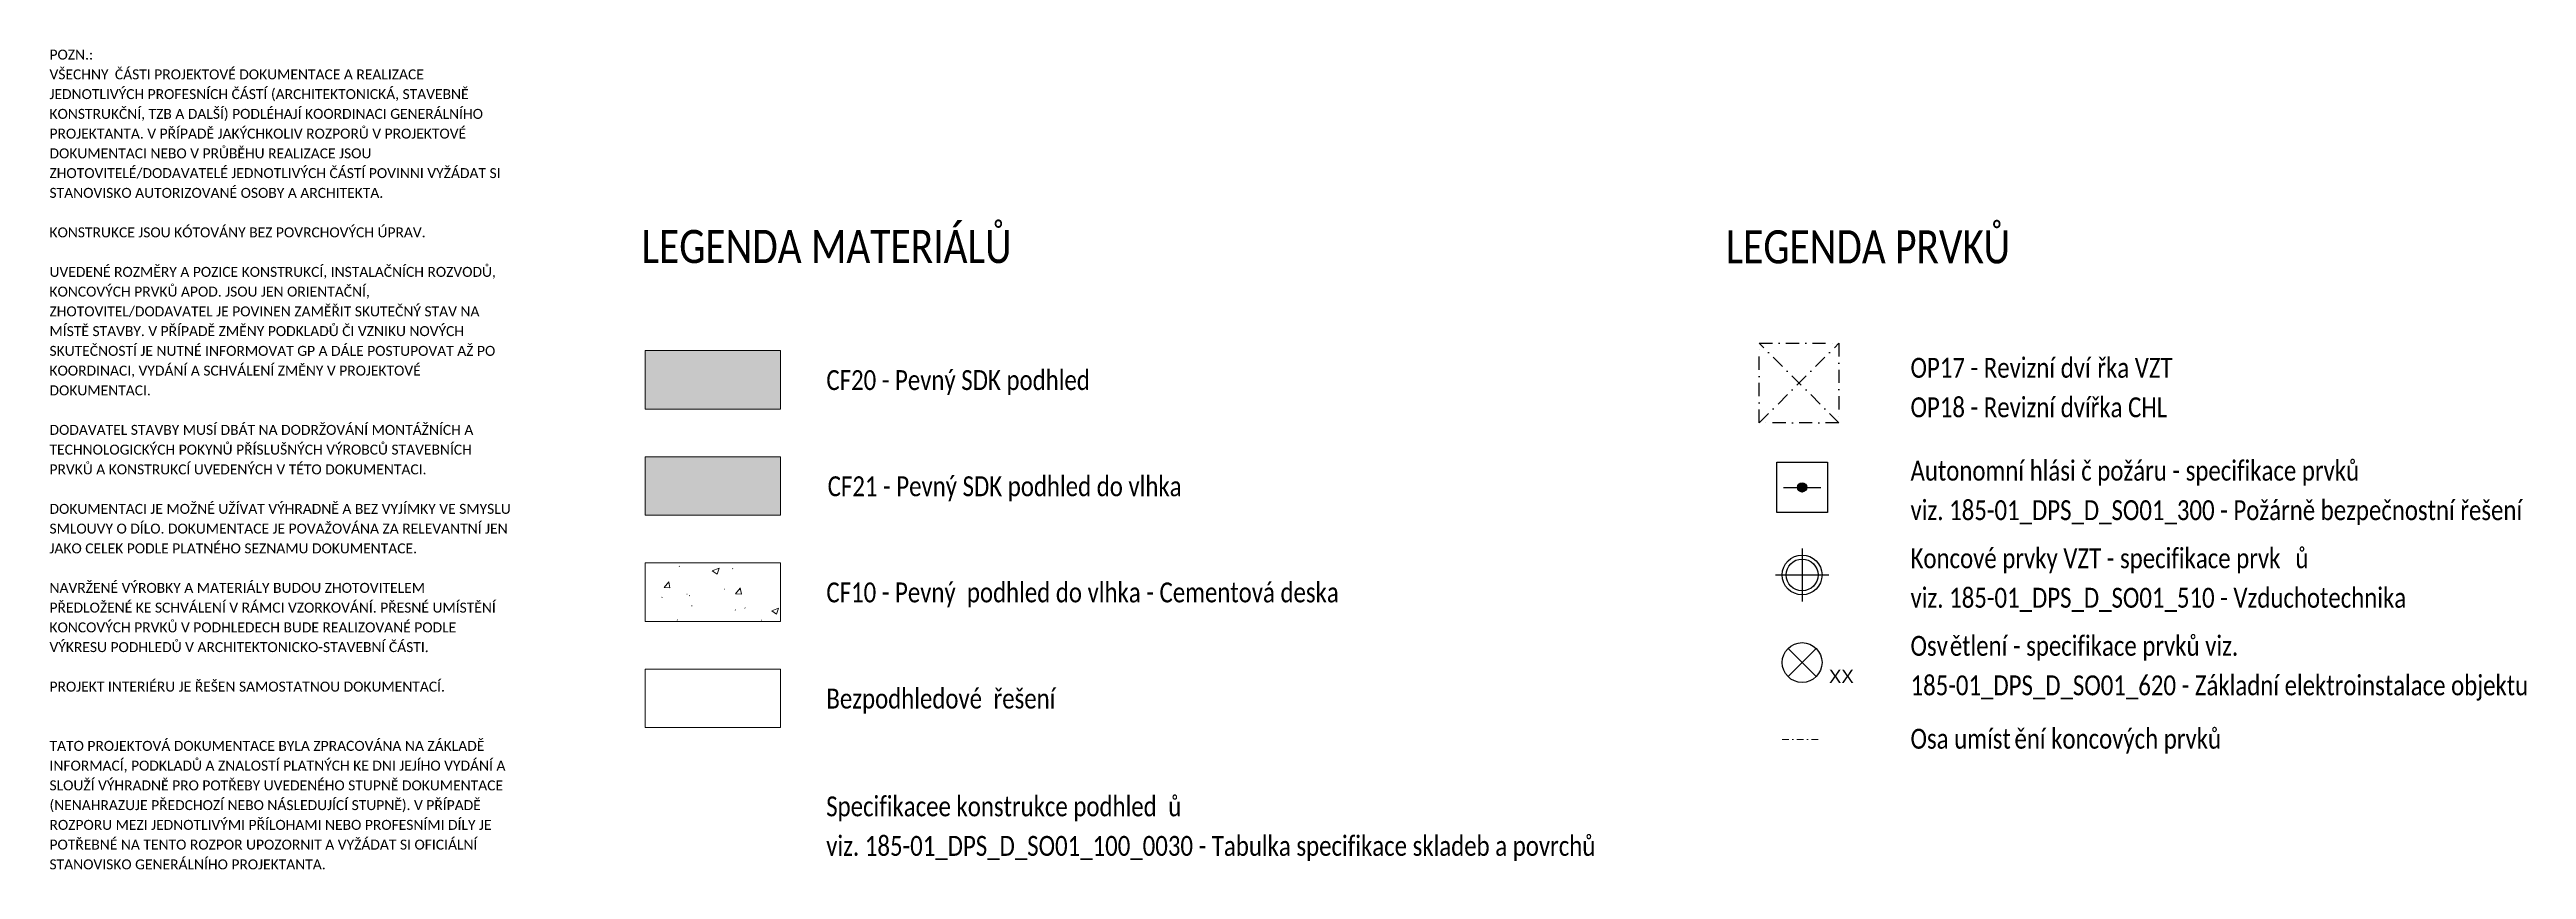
# Model space of a CAD drawing. Header units: millimetres. Extents: x -8169 to 42079, y -1655 to 57622.
# Drawn here: x 23418 to 42079, y -1655 to 4524 of the extents above.
import ezdxf

# ---------------------------------------------------------------- set-up
doc = ezdxf.new("R2010")
doc.units = ezdxf.units.MM
doc.linetypes.add('ABMV_DashDot_2_2mm-S0_6mm', pattern=[110, 50, -30, 0, -30])
doc.linetypes.add('HA_DashDot_4mm-S1mm', pattern=[200, 100, -50, 0, -50])
for name, color, linetype, lineweight in [('A-DETL-____-OTLN', 9, 'Continuous', 25), ('A-DETL-____-THIN', 9, 'Continuous', 9), ('A-DETL-GENF-OTLN', 9, 'Continuous', 9), ('A-FLOR-____-OVHD', 9, 'HA_DashDot_4mm-S1mm', 25), ('G-____-____-TEXT', 9, 'Continuous', 5)]:
    doc.layers.add(name, color=color, linetype=linetype, lineweight=lineweight)
doc.styles.add('Arial', font='arial.ttf', dxfattribs={"height": 100})
doc.styles.add('Calibri', font='calibri.ttf', dxfattribs={"height": 75})
doc.styles.add('Calibri_1', font='calibri.ttf', dxfattribs={"width": 0.8, "height": 250})
doc.styles.add('Calibri_2', font='calibri.ttf', dxfattribs={"width": 0.8, "height": 150})

msp = doc.modelspace()

# ---------------------------------------------------------------- hatches: boundary and pattern name
at = {"layer": 'A-DETL-GENF-OTLN'}
for color, points in [(254, [(28923.9, 1815.2), (28923.9, 2255.2), (27903.9, 2255.2), (27903.9, 1815.2)]), (254, [(28923.9, 1015.2), (28923.9, 1455.2), (27903.9, 1455.2), (27903.9, 1015.2)]), (1, [(36621.4, 1189.8), (36630.4, 1191), (36638.9, 1194.5), (36646.1, 1200), (36651.7, 1207.3), (36655.2, 1215.7), (36656.4, 1224.8), (36655.2, 1233.8), (36651.7, 1242.3), (36646.1, 1249.5), (36638.9, 1255.1), (36630.4, 1258.6), (36621.4, 1259.8), (36612.3, 1258.6), (36603.9, 1255.1), (36596.6, 1249.5), (36591.1, 1242.3), (36587.6, 1233.8), (36586.4, 1224.8), (36587.6, 1215.7), (36591.1, 1207.3), (36596.6, 1200), (36603.9, 1194.5), (36612.3, 1191)])]:
    msp.add_hatch(color=color, dxfattribs=at).paths.add_polyline_path(points)
at = {"layer": 'A-DETL-GENF-OTLN', "lineweight": 5}
h = msp.add_hatch(dxfattribs=at)
h.set_pattern_fill('FP_5', color=8, style=0, pattern_type=2)
h.set_pattern_definition([(50, (27074.76, 0), (537.94, -47.06), [56.25, -618.75]), (355, (27074.76, 0), (-104.06, 564.14), [45, -495]), (100.45, (27119.6, -3.9), (433.89, 517.08), [47.8, -525.86]), (46.184, (27074.76, 150), (800.43, -124.14), [84.38, -928.12]), (96.636, (27141.5, 139.66), (701, 730.6), [71.7, -788.78]), (351.184, (27074.8, 150), (701, 730.6), [67.5, -742.5]), (21, (27149.76, 112.5), (447.68, -301.96), [56.25, -618.75]), (326, (27149.76, 112.5), (182.49, 543.86), [45, -495]), (71.45, (27187.07, 87.34), (630.17, 241.9), [47.8, -525.86]), (37.5, (27074.76, 0), (9.12, 249.67), [3.353, -485.647, 3.353, -499.147, -496.875]), (37.5, (27074.76, 0), (9.12, 249.67), [-991.5, 3.353, -493.52]), (7.5, (27074.76, 0), (197.302, 295.81), [3.353, -283.147, 3.353, -474.397, -189.375]), (7.5, (27074.76, 0), (197.302, 295.81), [-764.25, 3.353, -186.02]), (327.5, (26907.51, 0), (400.367, -16.916), [3.353, -184.147, 3.353, -581.647, -776.25]), (327.5, (26907.51, 0), (400.367, -16.916), [-772.5, 3.353, -772.897]), (317.5, (26832.5, 0), (437.39, 75.08), [3.353, -240.397, 3.353, -385.147, -551.25]), (317.5, (26832.5, 0), (437.39, 75.08), [-632.25, 3.35, -547.9])])
h.paths.add_polyline_path([(28923.9, 215.2), (28923.9, 655.2), (27903.9, 655.2), (27903.9, 215.2)])

# ---------------------------------------------------------------- linework, layer by layer
at = {"layer": 'A-DETL-____-OTLN'}
for p, q in [((36431.4, 1414.8), (36811.4, 1414.8)), ((36431.4, 1034.8), (36431.4, 1414.8)), ((36811.4, 1414.8), (36811.4, 1034.8)), ((36481.4, 1224.8), (36761.4, 1224.8)), ((36621.4, 1189.8), (36621.4, 1259.8)), ((36811.4, 1034.8), (36431.4, 1034.8)), ((36621.4, 764.8), (36621.4, 364.8)), ((36421.4, 564.8), (36821.4, 564.8)), ((36727.4, 10.8), (36515.3, -201.3)), ((36515.3, 10.8), (36727.4, -201.3))]:
    msp.add_line(p, q, dxfattribs=at)
at = {"layer": 'A-DETL-____-OTLN', "linetype": 'ABMV_DashDot_2_2mm-S0_6mm', "lineweight": 5}
msp.add_line((36471.4, -675.2), (36771.4, -675.2), dxfattribs=at)
at = {"layer": 'A-DETL-____-OTLN'}
for centre, radius in [((36621.4, 1224.8), 35), ((36621.4, 564.8), 150), ((36621.4, 564.8), 120), ((36621.4, -95.2), 150)]:
    msp.add_circle(centre, radius, dxfattribs=at)
at = {"layer": 'A-DETL-____-THIN'}
for p, q in [((28923.9, 2255.2), (27903.9, 2255.2)), ((27903.9, 2255.2), (27903.9, 1815.2)), ((28923.9, 1815.2), (28923.9, 2255.2)), ((27903.9, 1815.2), (28923.9, 1815.2)), ((28923.9, 1455.2), (27903.9, 1455.2)), ((27903.9, 1455.2), (27903.9, 1015.2)), ((28923.9, 1015.2), (28923.9, 1455.2)), ((27903.9, 1015.2), (28923.9, 1015.2)), ((28923.9, 655.2), (27903.9, 655.2)), ((27903.9, 655.2), (27903.9, 215.2)), ((28923.9, 215.2), (28923.9, 655.2)), ((27903.9, 215.2), (28923.9, 215.2)), ((28923.9, -144.8), (27903.9, -144.8)), ((27903.9, -144.8), (27903.9, -584.8)), ((28923.9, -584.8), (28923.9, -144.8)), ((27903.9, -584.8), (28923.9, -584.8))]:
    msp.add_line(p, q, dxfattribs=at)
for start, end in [(0, 180), (180, 360)]:
    msp.add_arc((36621.4, 1224.8), 35, start, end, dxfattribs=at)
at = {"layer": 'A-FLOR-____-OVHD'}
for p, q in [((36298.3, 1711.3), (36298.3, 2311.3)), ((36298.3, 2311.3), (36898.3, 2311.3)), ((36298.3, 1711.3), (36898.3, 2311.3)), ((36898.3, 1711.3), (36298.3, 2311.3)), ((36898.3, 2311.3), (36898.3, 1711.3)), ((36898.3, 1711.3), (36298.3, 1711.3))]:
    msp.add_line(p, q, dxfattribs=at)

# ---------------------------------------------------------------- texts
at = {"layer": 'G-____-____-TEXT', "color": 7, "lineweight": 9, "attachment_point": 1}
for s, insert, char_height, width, style in [('POZN.: ', (23417.2, 4523.2), 75, 448.945, 'Calibri'), ('VŠECHNY ', (23417.2, 4374.4), 75, 597.257, 'Calibri'), ('ČÁSTI PROJEKTOVÉ DOKUMENTACE A REALIZACE ', (23910, 4374.4), 75, 2978.269, 'Calibri'), ('JEDNOTLIVÝCH PROFESNÍCH ČÁSTÍ (ARCHITEKTONICKÁ, STAVEBNĚ ', (23417.2, 4225.6), 75, 4028.48, 'Calibri'), ('KONSTRUKČNÍ, TZB A DALŠÍ) PODLÉHAJÍ KOORDINACI GENERÁLNÍHO ', (23417.2, 4076.8), 75, 4164.767, 'Calibri'), ('PROJEKTANTA. V\xa0PŘÍPADĚ JAKÝCHKOLIV ROZPORŮ V\xa0PROJEKTOVÉ ', (23417.2, 3927.9), 75, 4004.429, 'Calibri'), ('DOKUMENTACI NEBO V\xa0PRŮBĚHU REALIZACE JSOU ', (23417.2, 3779.1), 75, 3106.539, 'Calibri'), ('ZHOTOVITELÉ/DODAVATELÉ JEDNOTLIVÝCH ČÁSTÍ POVINNI VYŽÁDAT SI ', (23417.2, 3630.3), 75, 4337.129, 'Calibri'), ('STANOVISKO AUTORIZOVANÉ OSOBY A ARCHITEKTA.', (23417.2, 3481.4), 75, 3178.691, 'Calibri'), ('KONSTRUKCE JSOU KÓTOVÁNY BEZ POVRCHOVÝCH ÚPRAV. ', (23417.2, 3183.8), 75, 3627.636, 'Calibri'), ('LEGENDA MATERIÁL', (27878.4, 3164.8), 250, 3136.202, 'Calibri_1'), ('Ů', (30466, 3164.8), 250, 243.713, 'Calibri_1'), ('Ů', (37988.2, 3162.1), 250, 243.713, 'Calibri_1'), ('LEGENDA PRVK', (36046.1, 3162.1), 250, 2353.755, 'Calibri_1'), ('UVEDENÉ ROZMĚRY A POZICE KONSTRUKCÍ, INSTALAČNÍCH ROZVODŮ, ', (23417.2, 2886.1), 75, 4293.037, 'Calibri'), ('KONCOVÝCH PRVKŮ APOD. JSOU JEN ORIENTAČNÍ, ', (23417.2, 2737.3), 75, 3094.514, 'Calibri'), ('ZHOTOVITEL/DODAVATEL JE POVINEN ZAMĚŘIT SKUTEČNÝ STAV NA ', (23417.2, 2588.5), 75, 4132.699, 'Calibri'), ('MÍSTĚ STAVBY. V PŘÍPADĚ ZMĚNY PODKLADŮ ČI VZNIKU NOVÝCH ', (23417.2, 2439.6), 75, 3980.378, 'Calibri'), ('SKUTEČNOSTÍ JE NUTNÉ INFORMOVAT GP A DÁLE POSTUPOVAT AŽ PO ', (23417.2, 2290.8), 75, 4285.02, 'Calibri'), ('KOORDINACI, VYDÁNÍ A SCHVÁLENÍ ZMĚNY V PROJEKTOVÉ ', (23417.2, 2142), 75, 3571.518, 'Calibri'), ('CF20 - Pevný SDK podhled', (29270.3, 2108), 150, 2494.852, 'Calibri_2'), ('OP17 - Revizní dví', (37438.1, 2200.7), 150, 1705.991, 'Calibri_2'), ('řka VZT', (38845.6, 2200.7), 150, 718.312, 'Calibri_2'), ('DOKUMENTACI. ', (23417.2, 1993.2), 75, 1002.109, 'Calibri'), ('OP18 - Revizní dvířka CHL', (37438.1, 1903), 150, 2443.544, 'Calibri_2'), ('DODAVATEL STAVBY MUSÍ DBÁT NA DODRŽOVÁNÍ MONTÁŽNÍCH A ', (23417.2, 1695.5), 75, 4072.573, 'Calibri'), ('TECHNOLOGICKÝCH POKYNŮ PŘÍSLUŠNÝCH VÝROBCŮ STAVEBNÍCH ', (23417.2, 1546.7), 75, 4072.573, 'Calibri'), ('PRVKŮ A KONSTRUKCÍ UVEDENÝCH V TÉTO DOKUMENTACI.', (23417.2, 1397.8), 75, 3599.577, 'Calibri'), ('CF21 - Pevný SDK podhled do vlhka', (29280, 1308), 150, 3354.26, 'Calibri_2'), ('Autonomní hlási', (37438.1, 1425.4), 150, 1558.48, 'Calibri_2'), ('č požáru - specifikace prvků', (38723.9, 1425.4), 150, 2635.948, 'Calibri_2'), ('DOKUMENTACI JE MOŽNÉ UŽÍVAT VÝHRADNĚ A BEZ VYJÍMKY VE SMYSLU ', (23417.2, 1100.2), 75, 4401.264, 'Calibri'), ('viz. 185-01_DPS_D_SO01_300 - Požárně bezpečnostní řešení', (37438.1, 1127.7), 150, 5810.631, 'Calibri_2'), ('SMLOUVY O DÍLO. DOKUMENTACE JE POVAŽOVÁNA ZA RELEVANTNÍ JEN ', (23417.2, 951.4), 75, 4401.264, 'Calibri'), ('JAKO CELEK PODLE PLATNÉHO SEZNAMU DOKUMENTACE.', (23417.2, 802.5), 75, 3515.4, 'Calibri'), ('Koncové prvky VZT - specifikace prvk', (37438.1, 765.4), 150, 3514.598, 'Calibri_2'), ('ů', (40337.9, 765.4), 150, 121.857, 'Calibri_2'), ('NAVRŽENÉ VÝROBKY A MATERIÁLY BUDOU ZHOTOVITELEM ', (23417.2, 504.9), 75, 3615.611, 'Calibri'), ('PŘEDLOŽENÉ KE SCHVÁLENÍ V RÁMCI VZORKOVÁNÍ. PŘESNÉ UMÍSTĚNÍ ', (23417.2, 356), 75, 4285.02, 'Calibri'), ('CF10 - Pevný  podhled do vlhka - Cementová deska', (29270.3, 508), 150, 4855.02, 'Calibri_2'), ('viz. 185-01_DPS_D_SO01_510 - Vzduchotechnika', (37438.1, 467.7), 150, 4726.749, 'Calibri_2'), ('KONCOVÝCH PRVKŮ V PODHLEDECH BUDE REALIZOVANÉ PODLE ', (23417.2, 207.2), 75, 3924.26, 'Calibri'), ('VÝKRESU PODHLEDŮ V ARCHITEKTONICKO-STAVEBNÍ ČÁSTI. ', (23417.2, 58.4), 75, 3647.678, 'Calibri'), ('Osv', (37438.1, 105.4), 150, 359.156, 'Calibri_2'), ('ětlení - specifikace prvků viz.', (37734.4, 105.4), 150, 2712.91, 'Calibri_2'), ('185-01_DPS_D_SO01_620 - Základní elektroinstalace objektu', (37438.1, -192.3), 150, 5868.352, 'Calibri_2'), ('PROJEKT INTERIÉRU JE ŘEŠEN SAMOSTATNOU DOKUMENTACÍ.', (23417.2, -239.3), 75, 3775.948, 'Calibri'), ('Bezpodhledové ', (29270.3, -292), 150, 1526.413, 'Calibri_2'), ('řešení ', (30529.8, -292), 150, 628.523, 'Calibri_2'), ('TATO PROJEKTOVÁ DOKUMENTACE BYLA ZPRACOVÁNA NA ZÁKLADĚ ', (23417.2, -685.7), 75, 4176.792, 'Calibri'), ('Osa umíst', (37438.1, -594.6), 150, 949.198, 'Calibri_2'), ('ění koncových prvků', (38221.2, -594.6), 150, 1968.945, 'Calibri_2'), ('INFORMACÍ, PODKLADŮ A ZNALOSTÍ PLATNÝCH KE DNI JEJÍHO VYDÁNÍ A ', (23417.2, -834.6), 75, 4377.214, 'Calibri'), ('SLOUŽÍ VÝHRADNĚ PRO POTŘEBY UVEDENÉHO STUPNĚ DOKUMENTACE ', (23417.2, -983.4), 75, 4369.197, 'Calibri'), ('(NENAHRAZUJE PŘEDCHOZÍ NEBO NÁSLEDUJÍCÍ STUPNĚ). V PŘÍPADĚ ', (23417.2, -1132.2), 75, 4140.716, 'Calibri'), ('Specifikacee konstrukce podhled', (29269, -1104.2), 150, 3123.375, 'Calibri_2'), ('ů ', (31846, -1104.2), 150, 173.165, 'Calibri_2'), ('ROZPORU MEZI JEDNOTLIVÝMI PŘÍLOHAMI NEBO PROFESNÍMI DÍLY JE ', (23417.2, -1281.1), 75, 4256.961, 'Calibri'), ('POTŘEBNÉ NA TENTO ROZPOR UPOZORNIT A VYŽÁDAT SI OFICIÁLNÍ ', (23417.2, -1429.9), 75, 4108.648, 'Calibri'), ('viz. 185-01_DPS_D_SO01_100_0030 - Tabulka specifikace skladeb a povrchů', (29269, -1401.9), 150, 7317.803, 'Calibri_2'), ('STANOVISKO GENERÁLNÍHO PROJEKTANTA.', (23417.2, -1578.7), 75, 2633.543, 'Calibri')]:
    msp.add_mtext(s, dxfattribs=dict(at, insert=insert, char_height=char_height, width=width, style=style))
at = {"layer": 'G-____-____-TEXT', "color": 11, "lineweight": 9, "insert": (36823.9, -150), "char_height": 100, "width": 224.472, "attachment_point": 1, "style": 'Arial'}
msp.add_mtext('XX', dxfattribs=at)

doc.saveas('drawing.dxf')
